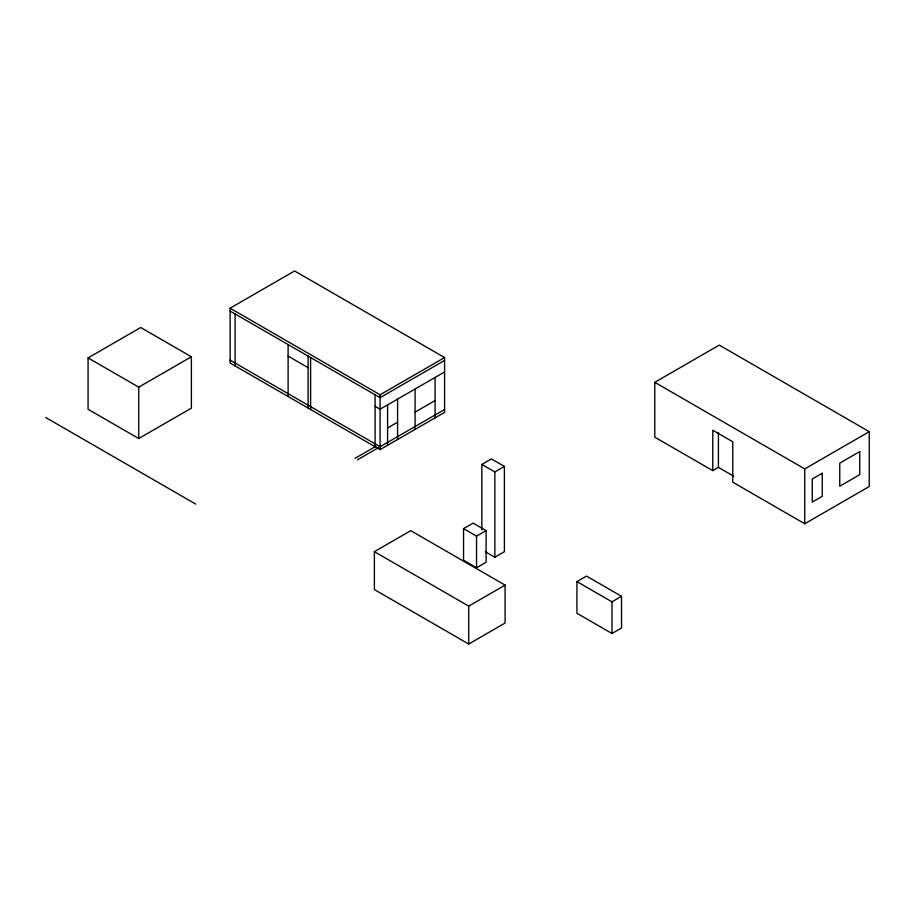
<?xml version="1.0" encoding="UTF-8"?>
<svg xmlns="http://www.w3.org/2000/svg" width="915" height="915" viewBox="0 0 915 915"><rect width="100%" height="100%" fill="white"/><g stroke="black" fill="none" stroke-linecap="round" stroke-linejoin="round"><path stroke-width="1.37" d="M88.069 357.902L140.704 327.513L191.384 356.77L191.384 408.136L138.737 438.525L88.069 409.279L88.069 357.902L138.737 387.159L191.384 356.77M230.111 308.195L294.607 270.966L444.587 357.548L444.587 412.391L380.091 449.631L230.111 363.038L230.111 308.195L380.091 394.788L444.587 357.548M444.587 360.441L380.091 397.67L230.111 311.077M444.587 371.982L380.091 409.222L375.093 406.329M387.594 427.98L397.59 422.204M415.09 412.105L435.082 400.553M355.02 458.335L375.859 446.303M357.513 459.776L378.353 447.744M444.587 409.508L380.091 446.737L230.111 360.155M481.85 529.831L481.85 464.431L491.412 458.918L504.394 466.41L504.394 551.711L494.843 557.224L485.396 551.768M481.85 464.431L494.843 471.934L504.394 466.41M712.774 470.642L654.774 437.164L654.774 382.321L719.27 345.092L869.25 431.674L869.25 486.517L804.754 523.757L732.766 482.194L732.766 441.785L712.774 430.233L712.774 470.642L718.412 467.382L733.704 476.212M374.384 551.665L410.766 530.666L505.103 585.131L505.103 623.035L468.732 644.034L374.384 589.569L374.384 551.665L468.732 606.13L505.103 585.131M463.55 528.618L473.112 523.106L486.094 530.597L486.094 562.268L476.532 567.792L463.55 560.289L463.55 528.618L476.532 536.121L486.094 530.597M576.93 581.597L586.492 576.073L621.525 596.306L621.525 627.976L611.975 633.5L576.93 613.267L576.93 581.597L611.975 601.83L621.525 596.306M654.774 382.321L804.754 468.915L869.25 431.674M288.111 356.107L308.103 367.658M45.75 417.526L195.73 504.108M804.754 468.915L804.754 523.757M718.412 432.555L718.412 467.382M611.975 601.83L611.975 633.5M494.843 471.934L494.843 557.224M476.532 536.121L476.532 567.792M468.732 606.13L468.732 644.034M435.082 377.472L435.082 417.881M415.09 389.012L415.09 429.421M397.59 399.112L397.59 439.52M387.594 404.887L387.594 445.296M380.091 394.788L380.091 449.631M375.093 394.788L375.093 446.737M310.608 357.548L310.608 409.508M308.103 356.107L308.103 408.067M288.111 344.566L288.111 396.515M235.109 313.971L235.109 365.92M138.737 387.159L138.737 438.525M822.253 473.238L812.257 479.014L812.257 502.106L822.253 496.33L822.253 473.238M859.757 451.598L839.753 463.139L839.753 486.231L859.757 474.679L859.757 451.598"/></g></svg>
